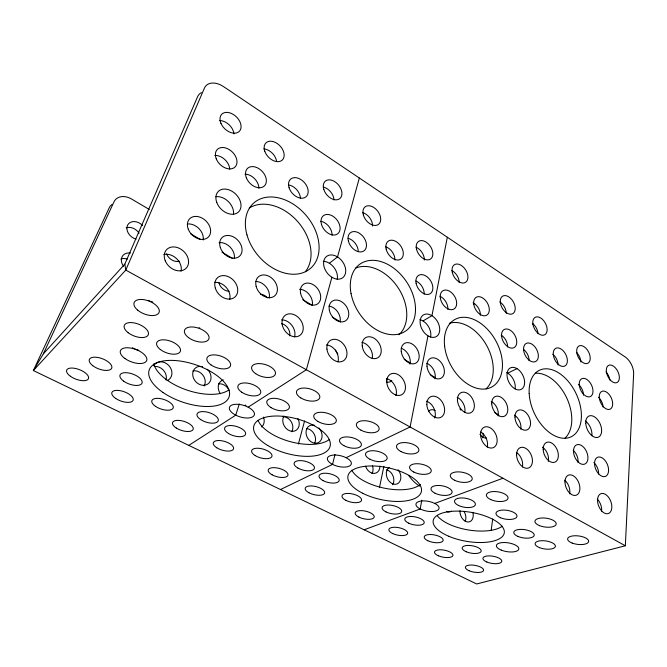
<?xml version="1.0" encoding="UTF-8"?>
<svg xmlns="http://www.w3.org/2000/svg" width="667" height="667" viewBox="0 0 667 667"><rect width="100%" height="100%" fill="white"/><g stroke="black" fill="none" stroke-linecap="round" stroke-linejoin="round"><path stroke-width="1" d="M625.338 545.781L633.633 373.887A13.448 7.679 63.9 0 0 625.221 356.978L223.57 86.635A17.592 11.748 43.2 0 0 204.427 88.111L125.788 270.085L33.35 370.552L476.672 583.967L625.338 545.781L125.788 270.085L124.821 264.132L197.64 96.64A17.384 11.731 42.9 0 1 201.409 92.63M491.195 530.215L492.696 518.934M421.786 500.2L420.21 508.971L364.149 529.798M427.989 335.826L428.322 336.026A12.606 8.629 59.1 0 0 439.553 331.624A12.606 8.629 59.1 0 0 432.208 315.85L431.766 315.574A12.606 8.629 59.1 0 0 420.302 319.651A12.606 8.629 59.1 0 0 427.547 335.551L427.989 335.826L410.088 426.988L346.098 457.695A12.289 5.478 13.4 0 0 329.581 455.97A12.289 5.478 13.4 0 0 332.133 464.174L332.908 464.574A12.289 5.478 13.4 0 0 349.258 466.116A12.289 5.478 13.4 0 0 346.548 457.937L346.273 457.787M447.332 237.252L431.941 315.683L422.97 320.944A12.465 8.621 59.1 0 0 419.935 319.668M379.44 487.669L383.875 466.358M334.976 454.46L332.566 464.399L280.507 489.536M298.399 444.005L304.577 420.96M331.908 277.264L332.283 277.497A13.365 9.538 53.1 0 0 345.381 273.62A13.365 9.538 53.1 0 0 337.827 257.112L337.527 256.928A13.365 9.538 53.1 0 0 323.945 260.463A13.365 9.538 53.1 0 0 331.908 277.272L306.353 369.735L248.166 407.178A13.015 6.036 16.7 0 0 230.949 405.536A13.015 6.036 16.7 0 0 235.751 415.166L236.126 415.358A13.015 6.036 16.7 0 0 252.86 416.733A13.015 6.036 16.7 0 0 248.483 407.337L248.166 407.178M359.338 178.022L337.527 256.928L329.373 263.265A13.207 9.521 53 0 0 323.262 261.322M239.286 403.96L235.751 415.166L188.794 445.381M112.014 204.461A14.641 11.181 38.1 0 0 109.221 207.837L33.35 370.552L43.372 353.818L114.015 201.801A14.782 11.222 38.4 0 1 131.424 198.949L149.358 209.496M43.372 353.818L124.821 264.132M502.951 478.239L434.742 503.435M190.612 233.758L200.475 239.561M222.003 252.218L232.766 258.546M302.776 299.716L311.756 305.002M332.399 317.142L340.478 321.894M404.16 359.346L410.447 363.04M430.19 374.654L435.576 377.822M494.814 412.656L497.507 414.24A11.689 7.837 65.1 0 1 498.816 415.141M329.373 263.265L329.665 263.448A13.207 9.521 53 0 1 337.21 279.381M423.145 321.044L423.412 321.211A12.465 8.621 59.1 0 1 430.607 337.06M507.729 373.17L517 368.618M207.345 369.31A10.138 8.471 50.5 0 1 207.645 384.142A10.138 8.471 50.5 0 1 193.513 378.197A10.138 8.471 50.5 0 1 200.275 366.333M201.993 366.5A10.138 8.471 50.5 0 1 202.568 366.633M192.905 370.919A10.03 8.438 50.3 0 1 203.018 375.296A10.03 8.438 50.3 0 1 204.094 386.051M123.512 266.225A10.447 8.271 39.3 0 1 122.161 256.62A10.447 8.271 39.3 0 1 130.482 253.085M120.927 259.013A10.338 8.237 39 0 1 127.255 259.113M178.556 260.614A9.897 7.712 42.5 0 1 178.431 261.639M179.39 261.197A9.997 7.737 42.8 0 1 166.542 253.86M229.089 291.279A9.613 7.437 47.6 0 1 218.768 282.441M154.702 366.416A10.347 8.854 45.8 0 1 166.025 380.057M136.026 239.128A10.305 7.946 39.4 0 1 127.564 225.213A10.305 7.946 39.4 0 1 142.605 225.546M153.643 365.808A10.455 8.896 46.2 0 1 168.843 365.566A10.455 8.896 46.2 0 1 167.309 380.582M126.163 227.847A10.205 7.912 39 0 1 139.103 233.258M263.532 417.1A9.88 8.171 58.1 0 1 261.689 426.988M297.824 418.434A9.638 7.762 60.2 0 1 296.615 429.957A9.638 7.762 60.2 0 1 285.81 428.114A9.638 7.762 60.2 0 1 283.909 416.066M218.409 383.867A9.88 8.246 53.4 0 1 229.156 390.512M282.891 416.717A9.538 7.737 60.2 0 1 291.287 421.869A9.538 7.737 60.2 0 1 291.746 431.766M220.343 393.705A9.98 8.279 53.6 0 1 223.27 379.882M260.397 294.247A9.388 7.212 50.8 0 1 267.559 297.899M281.591 323.587A9.33 7.212 53.5 0 1 289.695 335.826M306.653 428.623A9.43 7.545 62.1 0 1 314.19 434.092A9.43 7.545 62.1 0 1 314.532 443.405M337.852 353.843A8.929 6.67 57.3 0 1 335.584 349.992M372.494 465.883A9.18 7.054 66.1 0 1 371.969 473.603M386.56 378.664A8.638 6.345 60.3 0 1 386.552 381.107M318.826 427.931A9.521 7.57 62.1 0 1 318.859 442.346A9.521 7.57 62.1 0 1 306.495 435.551A9.521 7.57 62.1 0 1 313.64 425.087M314.14 425.179A9.521 7.57 62.1 0 1 314.641 425.313M379.948 466.091A9.263 7.07 65.9 0 1 373.995 473.42A9.263 7.07 65.9 0 1 365.549 466.175M391.821 380.565A8.721 6.353 60.3 0 1 386.501 381.974M482.95 433.342A8.229 5.644 65.4 0 1 482.791 437.911M486.518 437.994A8.296 5.644 65.3 0 1 479.94 434.259M419.601 486.076A31.641 22.961 66.3 0 1 408.763 475.504M459.813 408.888A8.413 5.845 64.1 0 1 460.155 409.263M460.48 409.655A8.413 5.845 64.1 0 1 460.789 410.072M428.506 411.381A8.588 6.103 63.9 0 1 435.176 410.572M386.476 469.801A9.096 6.878 67.1 0 1 392.988 475.888A9.096 6.878 67.1 0 1 392.605 484.751M472.861 512.339A8.888 6.278 69.8 0 1 467.459 521.986A8.888 6.278 69.8 0 1 460.005 510.68M398.758 470.635A9.18 6.895 67 0 1 398.482 483.1A9.18 6.895 67 0 1 387.977 479.606A9.18 6.895 67 0 1 389.178 467.45M398.082 469.743A9.18 6.895 67 0 1 398.432 470.177M451.392 511.172A8.963 6.445 69.2 0 1 446.565 511.589M463.974 511.381A8.813 6.27 70 0 1 465.182 521.369M152.785 301.968A13.282 6.962 21.8 0 1 152.001 301.767M151.226 301.534A13.282 6.962 21.8 0 1 150.442 301.276M149.666 301A13.282 6.962 21.8 0 1 148.149 300.358M138.794 350.325A13.899 6.695 20.7 0 1 135.543 349.225M134.751 348.891A13.899 6.695 20.7 0 1 133.967 348.533M133.208 348.157A13.899 6.695 20.7 0 1 132.466 347.757M228.764 390.02A41.779 20.085 18.7 0 1 186.368 389.87A41.779 20.085 18.7 0 1 153.819 363.899M199.842 328.031A12.806 6.703 19.7 0 1 199.091 327.772M245.931 405.294A12.906 6.136 16.8 0 1 245.164 405.111M329.206 439.595A39.145 18.309 15 0 1 290.52 441.721A39.145 18.309 15 0 1 258.121 420.518M420.36 484.484A37.235 16.575 12 0 1 384 488.094A37.235 16.575 12 0 1 351.784 470.193M502.309 526.205A35.81 14.949 9.7 0 1 468.909 530.048A35.81 14.949 9.7 0 1 437.369 515.874M281.574 319.86A12.281 9.471 53.6 0 1 291.904 325.388A12.281 9.471 53.6 0 1 294.589 336.893M299.533 289.311A11.939 8.921 53 0 1 312.281 305.319M263.815 148.891A11.714 8.046 46.5 0 1 276.613 161.472M249.3 208.004A42.755 31.216 49.1 0 1 297.749 221.652A42.755 31.216 49.1 0 1 305.336 271.736M214.832 155.444A12.314 8.713 44 0 1 229.731 169.185M323.32 187.052A11.214 7.662 50.2 0 1 334.017 199.917M255.911 281.491A12.373 9.463 50.1 0 1 269.176 298.032M219.026 242.663A12.606 9.555 46.3 0 1 230.173 247.115A12.606 9.555 46.3 0 1 234.367 258.446M163.807 254.544A13.307 10.439 42.7 0 1 176.605 258.646A13.307 10.439 42.7 0 1 181.099 271.169M288.569 184.942A11.589 8.079 48.6 0 1 300.425 198.174M244.956 174.162A12.031 8.521 46.1 0 1 258.879 188.252M215.908 196.707A14.232 10.43 45 0 1 228.464 201.676A14.232 10.43 45 0 1 233.517 214.224M219.685 120.56A12.123 8.312 43.8 0 1 233.917 133.917M214.44 282.466A12.831 10.047 47.4 0 1 226.113 287.294A12.831 10.047 47.4 0 1 229.723 299.35M187.369 223.979A12.915 9.788 43.6 0 1 198.924 228.556A12.915 9.788 43.6 0 1 203.193 240.012M320.744 221.286A11.397 8.004 51.2 0 1 332.041 235.201M328.873 306.045A11.731 8.679 55.1 0 1 340.153 321.719M362.598 212.598A10.914 7.387 52.7 0 1 372.528 226.055M361.856 342.346A11.606 8.538 58.4 0 1 372.203 358.404M416.041 247.215A10.547 7.003 55.8 0 1 424.345 260.047M386.401 378.556A11.589 8.496 61.2 0 1 395.89 395.573M326.497 344.914A11.964 9.063 57.2 0 1 337.936 361.931M355.628 268.092A40.045 28.364 56.3 0 1 398.324 288.077A40.045 28.364 56.3 0 1 398.966 334.726M348.116 238.286A11.197 7.804 53 0 1 358.246 251.567M385.593 246.732A10.847 7.387 54.8 0 1 394.914 259.972M415.941 281.007A10.73 7.287 57.1 0 1 424.179 294.205M401.159 348.232A11.264 8.046 59.9 0 1 409.897 364.124M426.813 363.34A11.114 7.812 61.3 0 1 435.001 378.773M451.892 270.569A10.313 6.737 57.7 0 1 459.238 282.541M457.195 397.39A11.047 7.654 63.7 0 1 464.749 412.548M499.808 301.926A10.03 6.378 60.1 0 1 506.286 313.415M480.749 431.983A11.072 7.595 65.8 0 1 487.227 447.182M426.547 401.209A11.356 8.112 63.4 0 1 434.759 418.017M506.637 372.603A11.906 7.779 63.3 0 1 515.082 388.928M449.291 323.303A38.044 25.621 61.4 0 1 486.476 345.173A38.044 25.621 61.4 0 1 486.101 388.878M439.928 296.231A10.58 7.095 58.5 0 1 447.849 309.371M473.086 302.785A10.297 6.72 59.5 0 1 480.39 315.283M501.217 335.101A10.222 6.603 61.4 0 1 507.62 346.932M491.262 401.426A10.755 7.22 64.4 0 1 498.124 415.941M552.81 354.202A9.855 6.095 62.9 0 1 558.096 364.982M578.439 384.359A9.822 5.978 64.4 0 1 583.517 395.197M523.462 349.3A10.105 6.428 62.4 0 1 529.123 360.78M514.39 415.141A10.63 7.012 65.3 0 1 520.802 429.164M516.441 452.418A10.889 7.254 67.1 0 1 522.386 467.05M532.641 323.503A9.855 6.128 61.5 0 1 538.011 333.683M576.755 352.693A9.621 5.795 63.1 0 1 580.924 362.031M598.491 397.215A9.722 5.82 65 0 1 603.11 407.045M535.401 373.27A36.477 23.103 64.8 0 1 566.908 398.349A36.477 23.103 64.8 0 1 565.074 438.077M597.374 499.141A10.497 6.495 69.2 0 1 601.609 511.205M605.969 371.919A9.471 5.569 64.1 0 1 609.855 380.115M564.741 480.207A10.655 6.795 68.5 0 1 569.668 493.838M593.863 462.539A10.238 6.303 67.7 0 1 598.641 474.07M585.326 421.002A11.447 7.02 66 0 1 591.854 435.718M542.471 447.148A10.605 6.862 67 0 1 548.324 461.381M573.228 450.283A10.347 6.487 67.1 0 1 578.031 462.481M420.21 508.971L419.818 508.771A11.756 4.944 10.8 0 1 423.703 500.884A11.756 4.944 10.8 0 1 438.919 508.871A11.756 4.944 10.8 0 1 420.21 508.971M514.574 388.603L514.182 388.352A12.031 7.779 63.2 0 1 509.054 368.868A12.031 7.779 63.2 0 1 524.045 378.414A12.031 7.779 63.2 0 1 514.574 388.603M92.746 365.658A11.998 5.411 21 0 0 111.606 368.401A11.998 5.411 21 0 0 97.249 357.37A11.998 5.411 21 0 0 92.746 365.658M115.733 398.466A11.314 4.919 19.8 0 0 133.15 400.2A11.314 4.919 19.8 0 0 118.618 390.453A11.314 4.919 19.8 0 0 115.733 398.466M137.71 310.172A13.407 6.862 21.6 0 0 158.938 312.748A13.407 6.862 21.6 0 0 143.197 299.575A13.407 6.862 21.6 0 0 137.71 310.172M70.36 376.238A11.698 5.078 21.1 0 0 88.453 378.689A11.698 5.078 21.1 0 0 73.912 368.192A11.698 5.078 21.1 0 0 70.36 376.238M210.905 364.832A12.381 6.161 18.2 0 0 230.423 365.933A12.381 6.161 18.2 0 0 214.832 354.894A12.381 6.161 18.2 0 0 210.905 364.832M160.28 349.466A12.565 6.161 19.9 0 0 180.215 351.642A12.565 6.161 19.9 0 0 165.183 339.912A12.565 6.161 19.9 0 0 160.28 349.466M124.954 358.512A14.024 6.595 20.5 0 0 146.673 360.564A14.024 6.595 20.5 0 0 128.998 347.832A14.024 6.595 20.5 0 0 124.954 358.512M123.603 381.124A11.731 5.294 20 0 0 141.971 383.267A11.731 5.294 20 0 0 127.505 372.795A11.731 5.294 20 0 0 123.603 381.124M155.386 406.278A11.256 4.986 18.7 0 0 173.095 408.129A11.256 4.986 18.7 0 0 159.105 398.424A11.256 4.986 18.7 0 0 155.386 406.278M162.881 392.388A42.146 19.768 18.6 0 0 228.914 397.349A42.146 19.768 18.6 0 0 175.646 360.564A42.146 19.768 18.6 0 0 162.881 392.388M128.139 332.691A12.865 6.311 21.2 0 0 148.249 334.826A12.865 6.311 21.2 0 0 132.525 322.67A12.865 6.311 21.2 0 0 128.139 332.691M188.511 337.602A12.923 6.612 19.5 0 0 208.863 338.978A12.923 6.612 19.5 0 0 192.83 326.988A12.923 6.612 19.5 0 0 188.511 337.602M255.736 373.72A12.356 6.236 16.7 0 0 275.296 374.32A12.356 6.236 16.7 0 0 259.588 363.598A12.356 6.236 16.7 0 0 255.736 373.72M176.296 428.039A10.847 4.694 17.9 0 0 193.147 429.331A10.847 4.694 17.9 0 0 179.106 420.41A10.847 4.694 17.9 0 0 176.296 428.039M200.717 419.626A11.122 4.986 17.4 0 0 218.192 420.91A11.122 4.986 17.4 0 0 204.044 411.631A11.122 4.986 17.4 0 0 200.717 419.626M241.721 392.196A11.889 5.761 16.8 0 0 260.572 393.138A11.889 5.761 16.8 0 0 245.573 382.95A11.889 5.761 16.8 0 0 241.721 392.196M267.75 445.489A39.461 18.009 15 0 0 329.89 446.998A39.461 18.009 15 0 0 278.256 416.025A39.461 18.009 15 0 0 267.75 445.489M317.784 421.361A11.589 5.569 14.2 0 0 336.185 421.469A11.589 5.569 14.2 0 0 321.11 412.264A11.589 5.569 14.2 0 0 317.784 421.361M343.88 445.648A11.197 5.203 13.2 0 0 361.339 445.189A11.197 5.203 13.2 0 0 346.123 436.91A11.197 5.203 13.2 0 0 343.88 445.648M361.014 430.19A11.631 5.603 12.8 0 0 379.106 429.315A11.631 5.603 12.8 0 0 363.173 420.727A11.631 5.603 12.8 0 0 361.014 430.19M271.144 407.645A11.672 5.611 15.8 0 0 289.336 407.754A11.672 5.611 15.8 0 0 273.837 398.307A11.672 5.611 15.8 0 0 271.144 407.645M272.144 474.829A10.213 4.302 14.9 0 0 287.952 475.229A10.213 4.302 14.9 0 0 274.187 467.659A10.213 4.302 14.9 0 0 272.144 474.829M216.85 447.815A10.564 4.536 16.6 0 0 233.475 449.033A10.564 4.536 16.6 0 0 219.977 440.562A10.564 4.536 16.6 0 0 216.85 447.815M228.573 433.542A10.922 4.861 16.5 0 0 245.564 434.284A10.922 4.861 16.5 0 0 231.191 425.538A10.922 4.861 16.5 0 0 228.573 433.542M297.874 468.042A10.48 4.552 14.3 0 0 314.374 468.509A10.48 4.552 14.3 0 0 300.6 460.614A10.48 4.552 14.3 0 0 297.874 468.042M255.219 455.611A10.555 4.577 15.5 0 0 271.886 456.528A10.555 4.577 15.5 0 0 258.296 448.257A10.555 4.577 15.5 0 0 255.219 455.611M300.792 397.916A12.023 5.978 15 0 0 319.71 397.815A12.023 5.978 15 0 0 303.894 388.036A12.023 5.978 15 0 0 300.792 397.916M362.665 493.255A37.519 16.291 12 0 0 421.286 491.929A37.519 16.291 12 0 0 370.102 465.991A37.519 16.291 12 0 0 362.665 493.255M413.79 472.044A11.031 4.994 11 0 0 431.19 471.361A11.031 4.994 11 0 0 416.266 463.723A11.031 4.994 11 0 0 413.79 472.044M435.059 493.23A10.705 4.669 10.4 0 0 452.009 492.646A10.705 4.669 10.4 0 0 437.577 485.476A10.705 4.669 10.4 0 0 435.059 493.23M454.569 480.248A11.114 5.002 9.8 0 0 472.144 479.298A11.114 5.002 9.8 0 0 457.045 471.894A11.114 5.002 9.8 0 0 454.569 480.248M369.993 459.271A11.047 5.053 12.4 0 0 387.135 458.562A11.047 5.053 12.4 0 0 371.911 450.734A11.047 5.053 12.4 0 0 369.993 459.271M358.821 517.058A9.738 3.927 12.5 0 0 374.137 517.25A9.738 3.927 12.5 0 0 361.072 510.605A9.738 3.927 12.5 0 0 358.821 517.058M308.954 492.763A9.997 4.144 13.8 0 0 324.604 493.146A9.997 4.144 13.8 0 0 311.256 485.935A9.997 4.144 13.8 0 0 308.954 492.763M323.195 480.665A10.338 4.427 13.6 0 0 339.178 480.582A10.338 4.427 13.6 0 0 325.029 473.211A10.338 4.427 13.6 0 0 323.195 480.665M386.085 511.939A10.005 4.127 11.8 0 0 401.667 511.689A10.005 4.127 11.8 0 0 387.944 505.019A10.005 4.127 11.8 0 0 386.085 511.939M345.781 500.3A10.03 4.169 12.9 0 0 361.506 500.425A10.03 4.169 12.9 0 0 348.024 493.413A10.03 4.169 12.9 0 0 345.781 500.3M400.975 451.576A11.397 5.353 11.4 0 0 418.834 450.65A11.397 5.353 11.4 0 0 403.277 442.588A11.397 5.353 11.4 0 0 400.975 451.576M486.827 561.998A9.555 3.635 9.4 0 0 501.751 561.489A9.555 3.635 9.4 0 0 488.469 555.894A9.555 3.635 9.4 0 0 486.827 561.998M438.411 555.803A9.38 3.568 10.5 0 0 452.935 555.469A9.38 3.568 10.5 0 0 439.845 549.783A9.38 3.568 10.5 0 0 438.411 555.803M572.219 543.088A10.597 4.252 7.1 0 0 588.627 541.571A10.597 4.252 7.1 0 0 573.545 535.834A10.597 4.252 7.1 0 0 572.219 543.088M469.101 570.744A9.255 3.427 9.9 0 0 483.575 570.485A9.255 3.427 9.9 0 0 470.802 565.024A9.255 3.427 9.9 0 0 469.101 570.744M500.55 517.75A10.614 4.469 8.7 0 0 516.967 516.425A10.614 4.469 8.7 0 0 501.926 510.13A10.614 4.469 8.7 0 0 500.55 517.75M517.85 536.393A10.33 4.185 8.4 0 0 534.175 535.543A10.33 4.185 8.4 0 0 520.01 529.398A10.33 4.185 8.4 0 0 517.85 536.393M501.259 550.117A11.347 4.452 9 0 0 518.809 549.083A11.347 4.452 9 0 0 502.76 542.546A11.347 4.452 9 0 0 501.259 550.117M466.333 551.801A9.646 3.735 9.9 0 0 481.199 551.15A9.646 3.735 9.9 0 0 467.584 545.448A9.646 3.735 9.9 0 0 466.333 551.801M427.872 540.745A9.638 3.785 10.7 0 0 443.088 540.662A9.638 3.785 10.7 0 0 430.098 534.509A9.638 3.785 10.7 0 0 427.872 540.745M448.749 536.26A36.076 14.682 9.8 0 0 504.269 532.991A36.076 14.682 9.8 0 0 453.16 511.222A36.076 14.682 9.8 0 0 448.749 536.26M539.52 547.649A10.247 4.06 8 0 0 555.394 546.456A10.247 4.06 8 0 0 540.879 540.737A10.247 4.06 8 0 0 539.52 547.649M539.553 525.646A10.73 4.461 7.7 0 0 556.186 524.154A10.73 4.461 7.7 0 0 540.987 518.042A10.73 4.461 7.7 0 0 539.553 525.646M490.762 499.6A10.939 4.769 8.8 0 0 507.979 498.432A10.939 4.769 8.8 0 0 492.896 491.579A10.939 4.769 8.8 0 0 490.762 499.6M392.746 533.583A9.58 3.777 11.6 0 0 407.637 533.442A9.58 3.777 11.6 0 0 394.439 527.255A9.58 3.777 11.6 0 0 392.746 533.583M408.663 523.161A9.897 4.019 11.2 0 0 424.17 522.928A9.897 4.019 11.2 0 0 410.664 516.466A9.897 4.019 11.2 0 0 408.663 523.161M458.613 505.511A10.589 4.536 9.8 0 0 475.338 504.786A10.589 4.536 9.8 0 0 460.905 497.949A10.589 4.536 9.8 0 0 458.613 505.511M220.952 123.337A12.264 8.329 44 0 0 239.145 131.516A12.264 8.329 44 0 0 231.516 113.498A12.264 8.329 44 0 0 220.952 123.337M215.316 288.111A12.998 10.088 47.7 0 0 234.792 297.157A12.998 10.088 47.7 0 0 228.648 276.805A12.998 10.088 47.7 0 0 215.316 288.111M165.241 260.789A13.49 10.489 43.1 0 0 186.193 268.184A13.49 10.489 43.1 0 0 177.831 247.699A13.49 10.489 43.1 0 0 165.241 260.789M289.078 187.719A11.723 8.096 48.8 0 0 305.828 196.948A11.723 8.096 48.8 0 0 300.15 179.106A11.723 8.096 48.8 0 0 289.078 187.719M246.381 177.872A12.181 8.546 46.3 0 0 264.349 185.985A12.181 8.546 46.3 0 0 257.087 167.667A12.181 8.546 46.3 0 0 246.381 177.872M216.733 202.351A14.416 10.464 45.3 0 0 238.261 212.214A14.416 10.464 45.3 0 0 230.373 190.403A14.416 10.464 45.3 0 0 216.733 202.351M220.31 247.474A12.773 9.588 46.6 0 0 239.395 256.345A12.773 9.588 46.6 0 0 232.933 236.66A12.773 9.588 46.6 0 0 220.31 247.474M264.774 151.267A11.848 8.054 46.7 0 0 281.891 160.397A11.848 8.054 46.7 0 0 275.796 142.655A11.848 8.054 46.7 0 0 264.774 151.267M216.225 158.763A12.465 8.738 44.3 0 0 234.801 167.209A12.465 8.738 44.3 0 0 227.522 148.666A12.465 8.738 44.3 0 0 216.225 158.763M246.982 234.934A43.28 31.291 49.3 0 0 309.213 269.41A43.28 31.291 49.3 0 0 290.47 202.485A43.28 31.291 49.3 0 0 246.982 234.934M256.111 286.235A12.531 9.496 50.3 0 0 274.245 296.231A12.531 9.496 50.3 0 0 269.385 276.497A12.531 9.496 50.3 0 0 256.111 286.235M323.812 189.486A11.347 7.662 50.4 0 0 339.711 198.683A11.347 7.662 50.4 0 0 334.3 181.349A11.347 7.662 50.4 0 0 323.812 189.486M282.249 324.804A12.44 9.505 53.7 0 0 299.766 335.476A12.44 9.505 53.7 0 0 295.89 315.583A12.44 9.505 53.7 0 0 282.249 324.804M321.502 224.437A11.531 8.012 51.4 0 0 337.685 233.809A11.531 8.012 51.4 0 0 332.508 215.975A11.531 8.012 51.4 0 0 321.502 224.437M300.6 293.38A12.089 8.946 53.1 0 0 317.442 304.019A12.089 8.946 53.1 0 0 313.573 284.909A12.089 8.946 53.1 0 0 300.6 293.38M188.277 229.206A13.082 9.83 44 0 0 208.254 237.177A13.082 9.83 44 0 0 200.517 217.359A13.082 9.83 44 0 0 188.277 229.206M351.059 293.622A40.512 28.398 56.3 0 0 404.911 331.516A40.512 28.398 56.3 0 0 392.696 267.417A40.512 28.398 56.3 0 0 351.059 293.622M348.407 241.154A11.322 7.812 53.1 0 0 363.974 250.867A11.322 7.812 53.1 0 0 359.38 233.233A11.322 7.812 53.1 0 0 348.407 241.154M326.93 349.083A12.114 9.088 57.2 0 0 343.005 361.055A12.114 9.088 57.2 0 0 340.82 341.629A12.114 9.088 57.2 0 0 326.93 349.083M386.785 382.333A11.731 8.513 61.2 0 0 401.426 394.864A11.731 8.513 61.2 0 0 400.142 376.046A11.731 8.513 61.2 0 0 386.785 382.333M401.267 351.551A11.397 8.054 59.9 0 0 415.733 363.198A11.397 8.054 59.9 0 0 413.565 344.981A11.397 8.054 59.9 0 0 401.267 351.551M363.357 214.949A11.039 7.387 52.8 0 0 378.422 224.445A11.039 7.387 52.8 0 0 373.695 207.404A11.039 7.387 52.8 0 0 363.357 214.949M362.239 345.965A11.748 8.554 58.4 0 0 377.439 357.954A11.748 8.554 58.4 0 0 375.446 339.203A11.748 8.554 58.4 0 0 362.239 345.965M329.373 310.372A11.873 8.696 55.2 0 0 345.714 320.719A11.873 8.696 55.2 0 0 341.746 301.792A11.873 8.696 55.2 0 0 329.373 310.372M416.466 248.974A10.655 7.003 55.9 0 0 430.365 259.146A10.655 7.003 55.9 0 0 426.763 242.555A10.655 7.003 55.9 0 0 416.466 248.974M386.151 249.058A10.972 7.387 54.9 0 0 400.767 259.171A10.972 7.387 54.9 0 0 396.873 242.071A10.972 7.387 54.9 0 0 386.151 249.058M416.1 283.25A10.847 7.287 57.2 0 0 430.165 293.705A10.847 7.287 57.2 0 0 426.855 276.638A10.847 7.287 57.2 0 0 416.1 283.25M444.647 346.34A38.469 25.621 61.4 0 0 491.454 387.16A38.469 25.621 61.4 0 0 484.134 326.088A38.469 25.621 61.4 0 0 444.647 346.34M440.403 298.483A10.697 7.095 58.5 0 0 454.01 309.004A10.697 7.095 58.5 0 0 450.917 292.129A10.697 7.095 58.5 0 0 440.403 298.483M426.847 404.669A11.489 8.121 63.4 0 0 440.612 417.45A11.489 8.121 63.4 0 0 439.745 399.033A11.489 8.121 63.4 0 0 426.847 404.669M480.54 434.459A11.197 7.595 65.7 0 0 493.088 447.757A11.197 7.595 65.7 0 0 492.938 429.99A11.197 7.595 65.7 0 0 480.54 434.459M491.746 403.877A10.872 7.22 64.3 0 0 504.26 416.3A10.872 7.22 64.3 0 0 503.285 399.033A10.872 7.22 64.3 0 0 491.746 403.877M452.251 272.103A10.422 6.737 57.8 0 0 465.474 282.374A10.422 6.737 57.8 0 0 462.231 266.066A10.422 6.737 57.8 0 0 452.251 272.103M457.437 400.117A11.172 7.662 63.6 0 0 470.502 412.881A11.172 7.662 63.6 0 0 469.751 395.122A11.172 7.662 63.6 0 0 457.437 400.117M426.988 366.25A11.239 7.812 61.3 0 0 440.779 378.372A11.239 7.812 61.3 0 0 439.245 360.472A11.239 7.812 61.3 0 0 426.988 366.25M500.383 302.901A10.138 6.37 60 0 0 512.589 313.79A10.138 6.37 60 0 0 510.272 297.991A10.138 6.37 60 0 0 500.383 302.901M473.795 304.427A10.405 6.712 59.5 0 0 486.593 315.291A10.405 6.712 59.5 0 0 484.067 298.974A10.405 6.712 59.5 0 0 473.795 304.427M501.617 336.493A10.33 6.595 61.4 0 0 513.923 347.715A10.33 6.595 61.4 0 0 511.881 331.466A10.33 6.595 61.4 0 0 501.617 336.493M594.539 463.915A10.347 6.295 67.6 0 0 605.386 476.438A10.347 6.295 67.6 0 0 604.761 460.113A10.347 6.295 67.6 0 0 594.539 463.915M564.982 481.924A10.772 6.787 68.3 0 0 576.155 495.256A10.772 6.787 68.3 0 0 576.188 478.297A10.772 6.787 68.3 0 0 564.982 481.924M606.403 371.636A9.563 5.553 64 0 0 616.967 382.558A9.563 5.553 64 0 0 615.132 367.592A9.563 5.553 64 0 0 606.403 371.636M597.549 500.6A10.605 6.487 69.1 0 0 608.462 513.507A10.605 6.487 69.1 0 0 608.071 496.657A10.605 6.487 69.1 0 0 597.549 500.6M553.31 354.661A9.955 6.078 62.9 0 0 564.574 366.158A9.955 6.078 62.9 0 0 563.081 350.667A9.955 6.078 62.9 0 0 553.31 354.661M579.264 385.017A9.913 5.97 64.3 0 0 590.178 396.648A9.913 5.97 64.3 0 0 588.878 381.174A9.913 5.97 64.3 0 0 579.264 385.017M585.776 423.503A11.572 7.003 65.9 0 0 598.249 437.227A11.572 7.003 65.9 0 0 597.073 419.051A11.572 7.003 65.9 0 0 585.776 423.503M573.495 451.509A10.455 6.478 67 0 0 584.6 464.157A10.455 6.478 67 0 0 584.059 447.69A10.455 6.478 67 0 0 573.495 451.509M543.196 449.55A10.722 6.862 66.8 0 0 554.911 462.164A10.722 6.862 66.8 0 0 554.219 445.106A10.722 6.862 66.8 0 0 543.196 449.55M529.181 393.563A36.86 23.078 64.7 0 0 569.835 437.36A36.86 23.078 64.7 0 0 566.767 379.698A36.86 23.078 64.7 0 0 529.181 393.563M599.325 397.782A9.813 5.803 64.9 0 0 610.022 409.221A9.813 5.803 64.9 0 0 608.579 393.838A9.813 5.803 64.9 0 0 599.325 397.782M576.763 352.443A9.713 5.778 63 0 0 587.777 363.315A9.713 5.778 63 0 0 585.793 348.107A9.713 5.778 63 0 0 576.763 352.443M532.9 324.087A9.955 6.12 61.4 0 0 544.639 334.834A9.955 6.12 61.4 0 0 542.329 319.243A9.955 6.12 61.4 0 0 532.9 324.087M516.575 455.002A11.014 7.254 67 0 0 528.714 467.951A11.014 7.254 67 0 0 528.239 450.358A11.014 7.254 67 0 0 516.575 455.002M514.957 417.117A10.747 7.012 65.2 0 0 526.872 429.965A10.747 7.012 65.2 0 0 526.43 413.056A10.747 7.012 65.2 0 0 514.957 417.117M523.628 350.225A10.213 6.42 62.3 0 0 535.518 361.597A10.213 6.42 62.3 0 0 533.733 345.573A10.213 6.42 62.3 0 0 523.628 350.225"/></g></svg>
